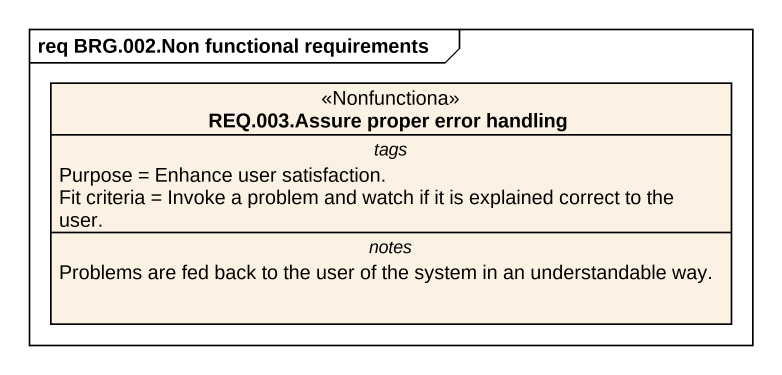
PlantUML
@startuml
mainframe req BRG.002.Non functional requirements
hide circle
hide empty members
class "REQ.003.Assure proper error handling" as REQ_003_Assure_proper_error <<Nonfunctiona>> {
  -- tags --
  Purpose = Enhance user satisfaction.
  Fit criteria = Invoke a problem and watch if it is explained correct to the user.
  -- notes --
  Problems are fed back to the user of the system in an understandable way.
}
@enduml
